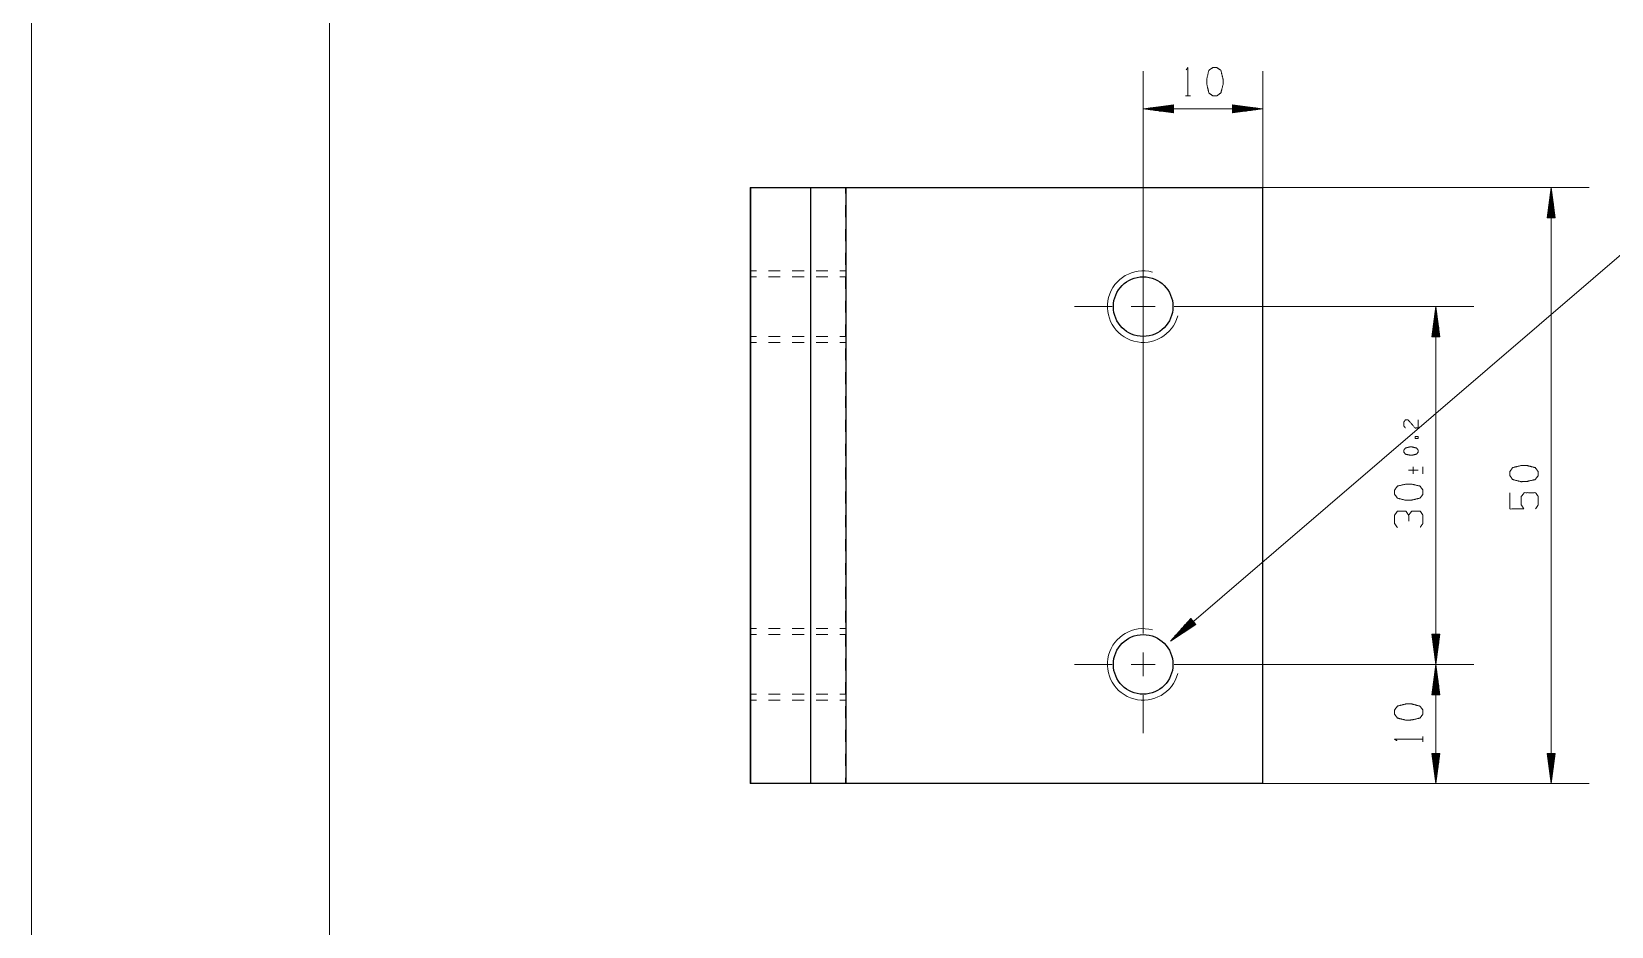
# Model space of a CAD drawing. Header units: millimetres. Extents: x 0 to 210, y 0 to 297.
# Drawn here: x 0 to 132.6, y 75 to 150.1 of the extents above; entities that cross this region are included whole.
import ezdxf

# ---------------------------------------------------------------- set-up
doc = ezdxf.new("R2010")
doc.units = ezdxf.units.MM
doc.layers.add('1', color=7, linetype='Continuous', true_color=0xffffff)

msp = doc.modelspace()

# ---------------------------------------------------------------- linework, layer by layer
at = {"layer": '1', "color": 132, "linetype": 'Continuous', "lineweight": 18}
for p, q in [((0, 297), (0, 0)), ((25, 292), (25, 5))]:
    msp.add_line(p, q, dxfattribs=at)
at = {"layer": '1', "color": 13, "linetype": 'Continuous', "lineweight": 18}
for p, q in [((93.28, 102.77), (93.28, 146.75)), ((103.31, 137), (103.31, 146.75)), ((95.82, 143.91), (93.28, 143.58)), ((93.28, 143.58), (95.82, 143.24)), ((103.31, 143.58), (93.28, 143.58)), ((95.82, 143.6), (93.47, 143.6)), ((95.82, 143.55), (93.47, 143.55)), ((95.82, 143.66), (93.86, 143.66)), ((95.82, 143.5), (93.86, 143.5)), ((95.82, 143.71), (94.25, 143.71)), ((95.82, 143.45), (94.25, 143.45)), ((95.82, 143.76), (94.63, 143.76)), ((95.82, 143.4), (94.63, 143.4)), ((95.82, 143.81), (95.02, 143.81)), ((95.82, 143.35), (95.02, 143.35)), ((95.82, 143.86), (95.4, 143.86)), ((95.82, 143.3), (95.4, 143.3)), ((95.82, 143.91), (95.79, 143.91)), ((95.82, 143.91), (95.79, 143.91)), ((95.82, 143.25), (95.79, 143.25)), ((95.82, 143.25), (95.79, 143.25)), ((95.82, 143.24), (95.82, 143.91)), ((100.77, 143.91), (100.81, 143.91)), ((100.77, 143.91), (100.81, 143.91)), ((100.77, 143.91), (100.77, 143.24)), ((103.31, 143.58), (100.77, 143.91)), ((100.77, 143.86), (101.19, 143.86)), ((100.77, 143.81), (101.58, 143.81)), ((100.77, 143.76), (101.96, 143.76)), ((100.77, 143.71), (102.35, 143.71)), ((100.77, 143.66), (102.74, 143.66)), ((100.77, 143.6), (103.12, 143.6)), ((100.77, 143.24), (103.31, 143.58)), ((100.77, 143.55), (103.12, 143.55)), ((100.77, 143.5), (102.74, 143.5)), ((100.77, 143.45), (102.35, 143.45)), ((100.77, 143.4), (101.96, 143.4)), ((100.77, 143.35), (101.58, 143.35)), ((100.77, 143.3), (101.19, 143.3)), ((100.77, 143.25), (100.81, 143.25)), ((100.77, 143.25), (100.81, 143.25)), ((103.31, 137), (130.7, 137)), ((127.53, 137), (127.19, 134.46)), ((127.5, 134.46), (127.5, 136.81)), ((127.86, 134.46), (127.53, 137)), ((127.53, 137), (127.53, 87)), ((127.55, 134.46), (127.55, 136.81)), ((127.3, 134.46), (127.3, 135.27)), ((127.35, 134.46), (127.35, 135.65)), ((127.4, 134.46), (127.4, 136.04)), ((127.45, 134.46), (127.45, 136.42)), ((127.6, 134.46), (127.6, 136.42)), ((127.65, 134.46), (127.65, 136.04)), ((127.7, 134.46), (127.7, 135.65)), ((127.75, 134.46), (127.75, 135.27)), ((127.19, 134.46), (127.19, 134.49)), ((127.19, 134.46), (127.19, 134.49)), ((127.19, 134.46), (127.86, 134.46)), ((127.25, 134.46), (127.25, 134.88)), ((127.8, 134.46), (127.8, 134.88)), ((127.86, 134.46), (127.86, 134.49)), ((127.86, 134.46), (127.86, 134.49)), ((95.56, 98.95), (135.38, 133.07)), ((99.05, 127), (121.02, 127)), ((117.85, 127), (117.51, 124.46)), ((117.72, 124.46), (117.72, 126.04)), ((117.77, 124.46), (117.77, 126.42)), ((117.82, 124.46), (117.82, 126.81)), ((118.18, 124.46), (117.85, 127)), ((117.85, 97), (117.85, 127)), ((117.87, 124.46), (117.87, 126.81)), ((117.93, 124.46), (117.93, 126.42)), ((117.98, 124.46), (117.98, 126.04)), ((117.57, 124.46), (117.57, 124.88)), ((117.62, 124.46), (117.62, 125.27)), ((117.67, 124.46), (117.67, 125.65)), ((118.03, 124.46), (118.03, 125.65)), ((118.08, 124.46), (118.08, 125.27)), ((118.13, 124.46), (118.13, 124.88)), ((117.51, 124.46), (118.18, 124.46)), ((117.52, 124.46), (117.52, 124.49)), ((117.52, 124.46), (117.52, 124.49)), ((118.18, 124.46), (118.18, 124.49)), ((118.18, 124.46), (118.18, 124.49)), ((97.27, 100.86), (95.56, 98.95)), ((97.34, 100.78), (96.73, 100.26)), ((97.31, 100.82), (96.99, 100.55)), ((97.27, 100.86), (97.25, 100.84)), ((97.27, 100.86), (97.25, 100.84)), ((97.71, 100.35), (97.27, 100.86)), ((95.56, 98.95), (97.71, 100.35)), ((97.47, 100.63), (95.69, 99.1)), ((97.51, 100.59), (95.72, 99.06)), ((97.44, 100.66), (95.95, 99.39)), ((97.54, 100.55), (96.05, 99.27)), ((97.41, 100.7), (96.21, 99.68)), ((97.57, 100.51), (96.38, 99.48)), ((97.37, 100.74), (96.47, 99.97)), ((97.6, 100.47), (96.7, 99.7)), ((97.64, 100.43), (97.03, 99.91)), ((97.67, 100.39), (97.35, 100.12)), ((97.7, 100.36), (97.68, 100.33)), ((97.7, 100.36), (97.68, 100.33)), ((117.51, 99.54), (117.85, 97)), ((118.18, 99.54), (117.51, 99.54)), ((117.52, 99.54), (117.52, 99.51)), ((117.52, 99.54), (117.52, 99.51)), ((117.57, 99.54), (117.57, 99.12)), ((117.62, 99.54), (117.62, 98.74)), ((117.67, 99.54), (117.67, 98.35)), ((117.72, 99.54), (117.72, 97.97)), ((117.77, 99.54), (117.77, 97.58)), ((117.82, 99.54), (117.82, 97.2)), ((117.85, 97), (118.18, 99.54)), ((117.87, 99.54), (117.87, 97.2)), ((117.93, 99.54), (117.93, 97.58)), ((117.98, 99.54), (117.98, 97.97)), ((118.03, 99.54), (118.03, 98.35)), ((118.08, 99.54), (118.08, 98.74)), ((118.13, 99.54), (118.13, 99.12)), ((118.18, 99.54), (118.18, 99.51)), ((118.18, 99.54), (118.18, 99.51)), ((99.05, 97), (121.02, 97)), ((99.05, 97), (121.02, 97)), ((117.85, 97), (117.51, 94.46)), ((117.82, 94.46), (117.82, 96.81)), ((118.18, 94.46), (117.85, 97)), ((117.85, 87), (117.85, 97)), ((117.87, 94.46), (117.87, 96.81)), ((117.67, 94.46), (117.67, 95.65)), ((117.72, 94.46), (117.72, 96.04)), ((117.77, 94.46), (117.77, 96.42)), ((117.93, 94.46), (117.93, 96.42)), ((117.98, 94.46), (117.98, 96.04)), ((118.03, 94.46), (118.03, 95.65)), ((117.51, 94.46), (118.18, 94.46)), ((117.52, 94.46), (117.52, 94.49)), ((117.52, 94.46), (117.52, 94.49)), ((117.57, 94.46), (117.57, 94.88)), ((117.62, 94.46), (117.62, 95.27)), ((118.08, 94.46), (118.08, 95.27)), ((118.13, 94.46), (118.13, 94.88)), ((118.18, 94.46), (118.18, 94.49)), ((118.18, 94.46), (118.18, 94.49)), ((117.51, 89.54), (117.85, 87)), ((118.18, 89.54), (117.51, 89.54)), ((117.52, 89.54), (117.52, 89.51)), ((117.52, 89.54), (117.52, 89.51)), ((117.57, 89.54), (117.57, 89.12)), ((117.62, 89.54), (117.62, 88.74)), ((117.67, 89.54), (117.67, 88.35)), ((117.72, 89.54), (117.72, 87.97)), ((117.77, 89.54), (117.77, 87.58)), ((117.82, 89.54), (117.82, 87.2)), ((117.85, 87), (118.18, 89.54)), ((117.87, 89.54), (117.87, 87.2)), ((117.93, 89.54), (117.93, 87.58)), ((117.98, 89.54), (117.98, 87.97)), ((118.03, 89.54), (118.03, 88.35)), ((118.08, 89.54), (118.08, 88.74)), ((118.13, 89.54), (118.13, 89.12)), ((118.18, 89.54), (118.18, 89.51)), ((118.18, 89.54), (118.18, 89.51)), ((127.19, 89.54), (127.19, 89.51)), ((127.19, 89.54), (127.19, 89.51)), ((127.19, 89.54), (127.53, 87)), ((127.86, 89.54), (127.19, 89.54)), ((127.25, 89.54), (127.25, 89.12)), ((127.3, 89.54), (127.3, 88.74)), ((127.35, 89.54), (127.35, 88.35)), ((127.4, 89.54), (127.4, 87.97)), ((127.45, 89.54), (127.45, 87.58)), ((127.5, 89.54), (127.5, 87.2)), ((127.53, 87), (127.86, 89.54)), ((127.55, 89.54), (127.55, 87.2)), ((127.6, 89.54), (127.6, 87.58)), ((127.65, 89.54), (127.65, 87.97)), ((127.7, 89.54), (127.7, 88.35)), ((127.75, 89.54), (127.75, 88.74)), ((127.8, 89.54), (127.8, 89.12)), ((127.86, 89.54), (127.86, 89.51)), ((127.86, 89.54), (127.86, 89.51)), ((103.31, 87), (121.02, 87)), ((103.31, 87), (130.7, 87))]:
    msp.add_line(p, q, dxfattribs=at)
at = {"layer": '1', "color": 95, "linetype": 'Continuous', "lineweight": 18}
for p, q in [((96.82, 144.67), (97.24, 144.67)), ((115.55, 113.28), (116.35, 113.28)), ((115.95, 113.56), (115.95, 112.99)), ((116.74, 112.99), (116.74, 113.56)), ((116.76, 90.52), (116.76, 90.94))]:
    msp.add_line(p, q, dxfattribs=at)
at = {"layer": '1', "color": 30, "linetype": 'Continuous', "lineweight": 25}
for p, q in [((60.29, 137), (60.29, 87)), ((60.29, 137), (60.35, 137)), ((60.35, 137), (65.36, 137)), ((60.35, 87), (60.35, 137)), ((65.36, 137), (68.36, 137)), ((65.36, 137), (65.36, 87)), ((68.36, 87), (68.36, 137)), ((72.29, 137), (103.31, 137)), ((103.31, 87), (103.31, 137)), ((60.35, 87), (60.29, 87)), ((65.36, 87), (60.35, 87)), ((68.36, 87), (65.36, 87)), ((103.31, 87), (72.29, 87))]:
    msp.add_line(p, q, dxfattribs=at)
at = {"layer": '1', "color": 43, "linetype": 'Continuous', "lineweight": 18}
for p, q in [((68.29, 137), (68.29, 136.5)), ((103.29, 136.5), (103.29, 137)), ((68.29, 135.5), (68.29, 134.5)), ((103.29, 134.5), (103.29, 135.5)), ((68.29, 133.5), (68.29, 132.5)), ((103.29, 132.5), (103.29, 133.5)), ((68.29, 131.5), (68.29, 130.5)), ((103.29, 130.5), (103.29, 131.5)), ((60.33, 130), (60.83, 130)), ((61.83, 130), (62.83, 130)), ((63.83, 130), (64.83, 130)), ((65.83, 130), (66.83, 130)), ((67.83, 130), (68.33, 130)), ((60.83, 129.5), (60.33, 129.5)), ((62.83, 129.5), (61.83, 129.5)), ((64.83, 129.5), (63.83, 129.5)), ((66.83, 129.5), (65.83, 129.5)), ((68.33, 129.5), (67.83, 129.5)), ((68.29, 129.5), (68.29, 128.5)), ((103.29, 128.5), (103.29, 129.5)), ((68.29, 127.5), (68.29, 126.5)), ((103.29, 126.5), (103.29, 127.5)), ((68.29, 125.5), (68.29, 124.5)), ((103.29, 124.5), (103.29, 125.5)), ((60.33, 124.5), (60.83, 124.5)), ((60.33, 124), (60.83, 124)), ((61.83, 124.5), (62.83, 124.5)), ((61.83, 124), (62.83, 124)), ((63.83, 124.5), (64.83, 124.5)), ((63.83, 124), (64.83, 124)), ((65.83, 124.5), (66.83, 124.5)), ((65.83, 124), (66.83, 124)), ((67.83, 124.5), (68.33, 124.5)), ((67.83, 124), (68.33, 124)), ((68.29, 123.5), (68.29, 122.5)), ((103.29, 122.5), (103.29, 123.5)), ((68.29, 121.5), (68.29, 120.5)), ((103.29, 120.5), (103.29, 121.5)), ((68.29, 119.5), (68.29, 118.5)), ((103.29, 118.5), (103.29, 119.5)), ((68.29, 117.5), (68.29, 116.5)), ((103.29, 116.5), (103.29, 117.5)), ((68.29, 115.5), (68.29, 114.5)), ((103.29, 114.5), (103.29, 115.5)), ((68.29, 113.5), (68.29, 112.5)), ((103.29, 112.5), (103.29, 113.5)), ((68.29, 111.5), (68.29, 110.5)), ((103.29, 110.5), (103.29, 111.5)), ((68.29, 109.5), (68.29, 108.5)), ((103.29, 108.5), (103.29, 109.5)), ((68.29, 107.5), (68.29, 106.5)), ((103.29, 106.5), (103.29, 107.5)), ((68.29, 105.5), (68.29, 104.5)), ((103.29, 104.5), (103.29, 105.5)), ((68.29, 103.5), (68.29, 102.5)), ((103.29, 102.5), (103.29, 103.5)), ((68.29, 101.5), (68.29, 100.5)), ((103.29, 100.5), (103.29, 101.5)), ((60.33, 100), (60.83, 100)), ((60.83, 99.5), (60.33, 99.5)), ((61.83, 100), (62.83, 100)), ((62.83, 99.5), (61.83, 99.5)), ((63.83, 100), (64.83, 100)), ((64.83, 99.5), (63.83, 99.5)), ((65.83, 100), (66.83, 100)), ((66.83, 99.5), (65.83, 99.5)), ((67.83, 100), (68.33, 100)), ((68.33, 99.5), (67.83, 99.5)), ((68.29, 99.5), (68.29, 98.5)), ((103.29, 98.5), (103.29, 99.5)), ((68.29, 97.5), (68.29, 96.5)), ((103.29, 96.5), (103.29, 97.5)), ((68.29, 95.5), (68.29, 94.5)), ((103.29, 94.5), (103.29, 95.5)), ((60.33, 94.5), (60.83, 94.5)), ((61.83, 94.5), (62.83, 94.5)), ((63.83, 94.5), (64.83, 94.5)), ((65.83, 94.5), (66.83, 94.5)), ((67.83, 94.5), (68.33, 94.5)), ((60.33, 94), (60.83, 94)), ((61.83, 94), (62.83, 94)), ((63.83, 94), (64.83, 94)), ((65.83, 94), (66.83, 94)), ((67.83, 94), (68.33, 94)), ((68.29, 93.5), (68.29, 92.5)), ((103.29, 92.5), (103.29, 93.5)), ((68.29, 91.5), (68.29, 90.5)), ((103.29, 90.5), (103.29, 91.5)), ((68.29, 89.5), (68.29, 88.5)), ((103.29, 88.5), (103.29, 89.5)), ((68.29, 87.5), (68.29, 87)), ((103.29, 87), (103.29, 87.5))]:
    msp.add_line(p, q, dxfattribs=at)
at = {"layer": '1', "color": 252, "linetype": 'Continuous', "lineweight": 18}
for p, q in [((93.28, 129.59), (93.28, 132.77)), ((93.28, 126), (93.28, 128.01)), ((90.69, 127), (87.52, 127)), ((92.28, 127), (94.28, 127)), ((95.87, 127), (99.05, 127)), ((93.28, 124.41), (93.28, 121.24)), ((93.28, 99.59), (93.28, 102.77)), ((90.69, 97), (87.52, 97)), ((92.28, 97), (94.28, 97)), ((93.28, 96), (93.28, 98.01)), ((95.87, 97), (99.05, 97)), ((93.28, 94.41), (93.28, 91.24))]:
    msp.add_line(p, q, dxfattribs=at)
at = {"layer": '1', "color": 30, "linetype": 'Continuous', "lineweight": 25}
for centre in [(93.28, 127), (93.28, 97)]:
    msp.add_circle(centre, 2.5, dxfattribs=at)
at = {"layer": '1', "color": 30, "linetype": 'Continuous', "lineweight": 13}
for centre in [(93.28, 127), (93.28, 97)]:
    msp.add_arc(centre, 3, 75, 345, dxfattribs=at)
at = {"layer": '1', "color": 95, "linetype": 'Continuous', "lineweight": 18}
for points, knots in [([(96.89, 146.85), (97.03, 147.05), (97.03, 144.67)], [0, 0, 0.093491, 1, 1]), ([(99.46, 144.67), (99.8, 144.92), (99.98, 145.62), (99.98, 146.1), (99.8, 146.82), (99.46, 147.05), (99.13, 147.05), (98.79, 146.82), (98.62, 146.1), (98.63, 145.62), (98.79, 144.92), (99.13, 144.67), (99.46, 144.67)], [0, 0, 0.067526, 0.183971, 0.260583, 0.380942, 0.44614, 0.500305, 0.565504, 0.685863, 0.762528, 0.878308, 0.945835, 1, 1]), ([(115.28, 116.83), (115.16, 116.99), (115.16, 117.33), (115.28, 117.5), (115.51, 117.5), (116.11, 116.82), (116.35, 116.83), (116.35, 117.5)], [0, 0, 0.069694, 0.192978, 0.265273, 0.350228, 0.674739, 0.759753, 1, 1]), ([(116.35, 115.94), (116.35, 116.11), (116.11, 116.11), (116.11, 115.94), (116.35, 115.94)], [0, 0, 0.20709, 0.5, 0.70709, 1, 1]), ([(116.35, 114.97), (116.23, 115.14), (115.88, 115.23), (115.64, 115.23), (115.28, 115.14), (115.16, 114.97), (115.16, 114.8), (115.28, 114.63), (115.64, 114.55), (115.88, 114.55), (116.23, 114.63), (116.35, 114.8), (116.35, 114.97)], [0, 0, 0.067525, 0.183969, 0.260583, 0.380943, 0.446139, 0.500306, 0.565503, 0.685862, 0.762529, 0.878308, 0.945834, 1, 1]), ([(126.43, 113.17), (126.18, 113.5), (125.48, 113.68), (125.01, 113.68), (124.28, 113.5), (124.06, 113.17), (124.06, 112.83), (124.28, 112.5), (125.01, 112.32), (125.48, 112.34), (126.18, 112.5), (126.43, 112.83), (126.43, 113.17)], [0, 0, 0.067526, 0.183971, 0.260584, 0.380943, 0.446141, 0.500306, 0.565504, 0.685864, 0.762529, 0.87831, 0.945835, 1, 1]), ([(116.76, 111.61), (116.51, 111.95), (115.81, 112.12), (115.33, 112.12), (114.61, 111.95), (114.38, 111.61), (114.38, 111.27), (114.61, 110.94), (115.33, 110.76), (115.81, 110.78), (116.51, 110.94), (116.76, 111.27), (116.76, 111.61)], [0, 0, 0.067526, 0.183971, 0.260583, 0.380942, 0.446141, 0.500306, 0.565504, 0.685864, 0.762529, 0.87831, 0.945835, 1, 1]), ([(126.21, 110.04), (126.43, 110.38), (126.43, 111.07), (126.21, 111.4), (125.26, 111.4), (125.01, 111.07), (125.01, 110.38), (125.23, 110.04), (124.06, 110.04), (124.06, 111.4)], [0, 0, 0.062228, 0.168343, 0.230571, 0.376816, 0.441265, 0.547381, 0.609609, 0.79049, 1, 1]), ([(115.56, 109.51), (115.33, 109.85), (114.61, 109.85), (114.38, 109.51), (114.38, 108.82), (114.61, 108.48)], [0, 0, 0.153874, 0.429851, 0.583727, 0.846124, 1, 1]), ([(116.53, 108.5), (116.76, 108.82), (116.76, 109.51), (116.53, 109.85), (115.81, 109.85), (115.56, 109.51), (115.56, 109)], [0, 0, 0.124121, 0.343687, 0.472445, 0.703376, 0.836731, 1, 1]), ([(116.76, 93.17), (116.51, 93.5), (115.81, 93.68), (115.33, 93.68), (114.61, 93.5), (114.38, 93.17), (114.38, 92.83), (114.61, 92.5), (115.33, 92.32), (115.81, 92.34), (116.51, 92.5), (116.76, 92.83), (116.76, 93.17)], [0, 0, 0.067526, 0.183971, 0.260583, 0.380942, 0.446141, 0.500306, 0.565505, 0.685864, 0.762529, 0.87831, 0.945835, 1, 1]), ([(114.58, 90.59), (114.38, 90.73), (116.76, 90.73)], [0, 0, 0.093491, 1, 1])]:
    msp.add_open_spline(points, degree=1, knots=knots, dxfattribs=at)
at = {"layer": '1', "color": 30, "linetype": 'Continuous', "lineweight": 25}
for points in [[(60.29, 137), (60.29, 137)], [(60.29, 87), (60.29, 87)]]:
    msp.add_open_spline(points, degree=1, dxfattribs=at)
for points, knots in [([(68.36, 137), (68.64, 137), (69.74, 137), (70.51, 137), (72.29, 137)], [0, 0, 0.070721, 0.352266, 0.548307, 1, 1]), ([(60.33, 129.49), (60.33, 129.46), (60.33, 129.24), (60.33, 128.83), (60.33, 128.27), (60.33, 127.61), (60.33, 126.21), (60.33, 125.57), (60.33, 125.05), (60.33, 124.69), (60.33, 124.52), (60.33, 124.54), (60.34, 124.77), (60.34, 125.18), (60.34, 125.73), (60.34, 126.39), (60.34, 127.8), (60.34, 128.43), (60.34, 128.95), (60.34, 129.31), (60.33, 129.49)], [0, 0, 0.002731, 0.025488, 0.066434, 0.122251, 0.188418, 0.329954, 0.393857, 0.446108, 0.48247, 0.5, 0.502731, 0.525488, 0.566433, 0.622251, 0.688418, 0.829954, 0.893857, 0.946108, 0.98247, 1, 1]), ([(60.33, 99.49), (60.33, 99.46), (60.33, 99.24), (60.33, 98.83), (60.33, 98.27), (60.33, 97.61), (60.33, 96.21), (60.33, 95.57), (60.33, 95.05), (60.33, 94.69), (60.33, 94.52), (60.33, 94.54), (60.34, 94.77), (60.34, 95.18), (60.34, 95.73), (60.34, 96.39), (60.34, 97.8), (60.34, 98.43), (60.34, 98.95), (60.34, 99.31), (60.33, 99.49)], [0, 0, 0.002731, 0.025488, 0.066434, 0.122251, 0.188418, 0.329954, 0.393857, 0.446108, 0.48247, 0.5, 0.502731, 0.525488, 0.566433, 0.622251, 0.688417, 0.829954, 0.893857, 0.946107, 0.98247, 1, 1]), ([(72.29, 87), (71.38, 87), (69.74, 87), (68.64, 87), (68.36, 87)], [0, 0, 0.231936, 0.647734, 0.929279, 1, 1])]:
    msp.add_open_spline(points, degree=1, knots=knots, dxfattribs=at)
at = {"layer": '1', "color": 43, "linetype": 'Continuous', "lineweight": 18}
for points, knots in [([(68.33, 128.99), (68.33, 128.83), (68.33, 128.27), (68.33, 128)], [0, 0, 0.16434, 0.722503, 1, 1]), ([(68.34, 128), (68.34, 128.43), (68.34, 128.95), (68.34, 128.99)], [0, 0, 0.438572, 0.961071, 1, 1]), ([(68.33, 127), (68.33, 126.21), (68.33, 126.01)], [0, 0, 0.799538, 1, 1]), ([(68.33, 125.01), (68.33, 124.69), (68.33, 124.52)], [0, 0, 0.649391, 1, 1]), ([(68.33, 124.52), (68.33, 124.54), (68.34, 124.77), (68.34, 125.01)], [0, 0, 0.054616, 0.509761, 1, 1]), ([(68.33, 98.99), (68.33, 98.83), (68.33, 98.27), (68.33, 98)], [0, 0, 0.16434, 0.722503, 1, 1]), ([(68.34, 98), (68.34, 98.43), (68.34, 98.95), (68.34, 98.99)], [0, 0, 0.438577, 0.961071, 1, 1]), ([(68.33, 97), (68.33, 96.21), (68.33, 96.01)], [0, 0, 0.799536, 1, 1]), ([(68.33, 95.01), (68.33, 94.69), (68.33, 94.52)], [0, 0, 0.649391, 1, 1]), ([(68.33, 94.52), (68.33, 94.54), (68.34, 94.77), (68.34, 95.01)], [0, 0, 0.054616, 0.509761, 1, 1])]:
    msp.add_open_spline(points, degree=1, knots=knots, dxfattribs=at)
for points in [[(68.34, 126.01), (68.34, 127)], [(68.34, 96.01), (68.34, 97)]]:
    msp.add_open_spline(points, degree=1, dxfattribs=at)

doc.saveas('drawing.dxf')
